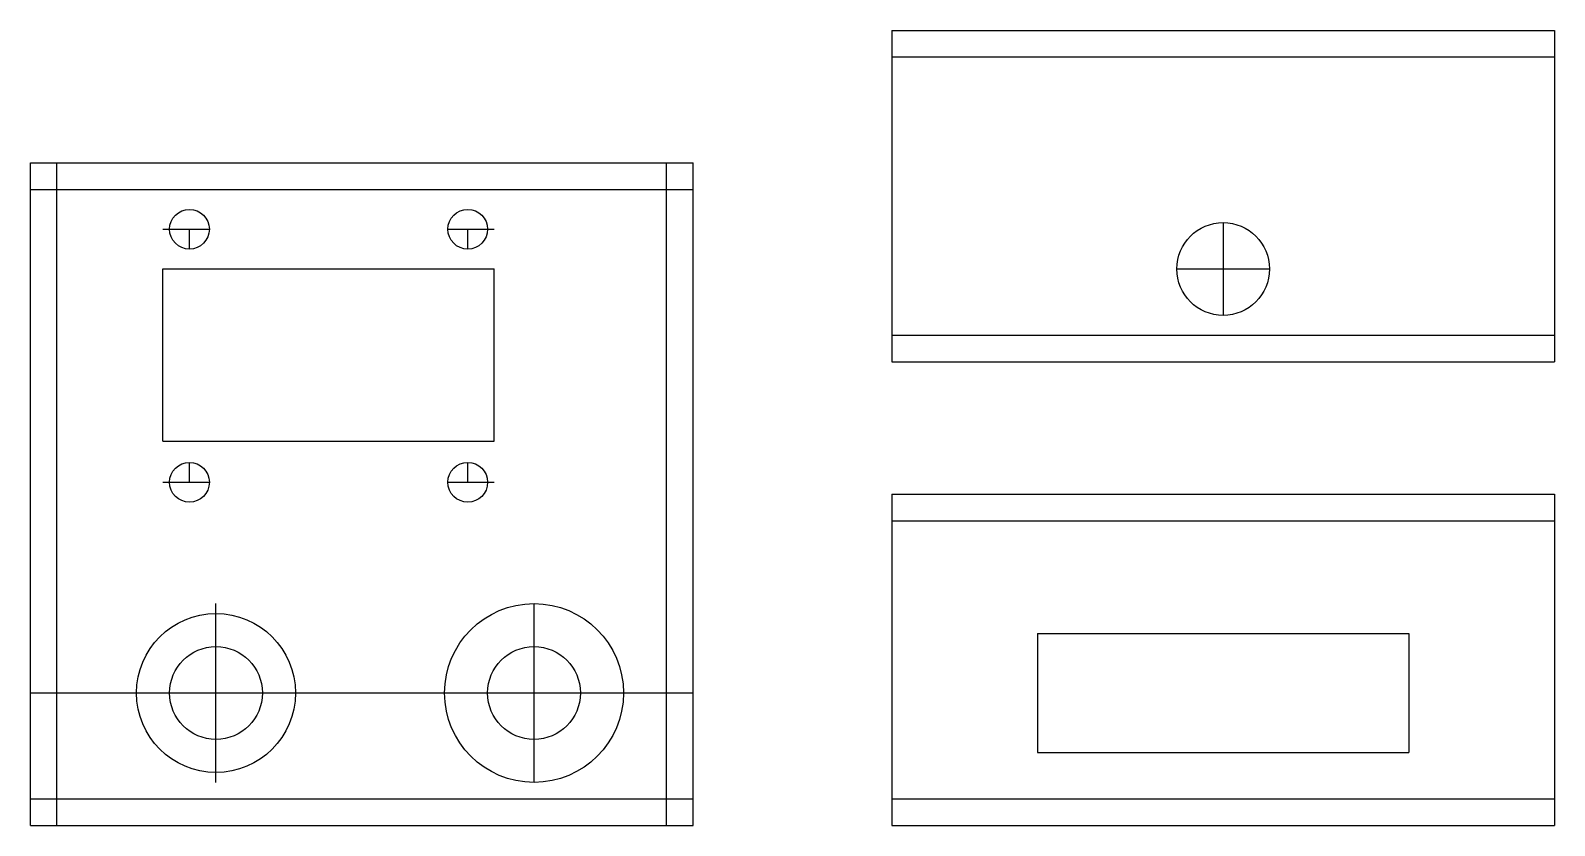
# Model space of a CAD drawing. Header units: millimetres. Extents: x 16301 to 16416, y 21385 to 21445.
import ezdxf

# ---------------------------------------------------------------- set-up
doc = ezdxf.new("R2010")
doc.units = ezdxf.units.MM

msp = doc.modelspace()

# ---------------------------------------------------------------- linework, layer by layer
at = {"ltscale": 100}
for p, q in [((16365.59, 21444.99), (16415.59, 21444.99)), ((16365.59, 21444.99), (16365.59, 21419.99)), ((16365.59, 21444.99), (16415.59, 21444.99)), ((16365.59, 21444.99), (16365.59, 21419.99)), ((16415.59, 21444.99), (16415.59, 21419.99)), ((16415.59, 21444.99), (16415.59, 21419.99)), ((16365.59, 21442.99), (16415.59, 21442.99)), ((16365.59, 21442.99), (16415.59, 21442.99)), ((16300.59, 21434.99), (16350.59, 21434.99)), ((16300.59, 21384.99), (16300.59, 21434.99)), ((16300.59, 21434.99), (16350.59, 21434.99)), ((16300.59, 21384.99), (16300.59, 21434.99)), ((16302.59, 21384.99), (16302.59, 21434.99)), ((16302.59, 21384.99), (16302.59, 21434.99)), ((16348.59, 21384.99), (16348.59, 21434.99)), ((16348.59, 21384.99), (16348.59, 21434.99)), ((16350.59, 21384.99), (16350.59, 21434.99)), ((16350.59, 21384.99), (16350.59, 21434.99)), ((16300.59, 21432.99), (16350.59, 21432.99)), ((16300.59, 21432.99), (16350.59, 21432.99)), ((16390.59, 21430.49), (16390.59, 21423.49)), ((16390.59, 21430.49), (16390.59, 21423.49)), ((16310.59, 21429.99), (16314.09, 21429.99)), ((16310.59, 21429.99), (16314.09, 21429.99)), ((16312.59, 21428.49), (16312.59, 21429.99)), ((16312.59, 21428.49), (16312.59, 21429.99)), ((16332.09, 21429.99), (16335.59, 21429.99)), ((16332.09, 21429.99), (16335.59, 21429.99)), ((16333.59, 21428.49), (16333.59, 21429.99)), ((16333.59, 21428.49), (16333.59, 21429.99)), ((16310.59, 21426.99), (16335.59, 21426.99)), ((16310.59, 21413.99), (16310.59, 21426.99)), ((16310.59, 21426.99), (16335.59, 21426.99)), ((16310.59, 21413.99), (16310.59, 21426.99)), ((16335.59, 21413.99), (16335.59, 21426.99)), ((16335.59, 21413.99), (16335.59, 21426.99)), ((16387.09, 21426.99), (16394.09, 21426.99)), ((16387.09, 21426.99), (16394.09, 21426.99)), ((16365.59, 21421.99), (16415.59, 21421.99)), ((16365.59, 21421.99), (16415.59, 21421.99)), ((16365.59, 21419.99), (16415.59, 21419.99)), ((16365.59, 21419.99), (16415.59, 21419.99)), ((16310.59, 21413.99), (16335.59, 21413.99)), ((16310.59, 21413.99), (16335.59, 21413.99)), ((16312.59, 21410.89), (16312.59, 21412.39)), ((16312.59, 21410.89), (16312.59, 21412.39)), ((16333.59, 21410.89), (16333.59, 21412.39)), ((16333.59, 21410.89), (16333.59, 21412.39)), ((16310.59, 21410.89), (16314.09, 21410.89)), ((16310.59, 21410.89), (16314.09, 21410.89)), ((16332.09, 21410.89), (16335.59, 21410.89)), ((16332.09, 21410.89), (16335.59, 21410.89)), ((16365.59, 21409.99), (16415.59, 21409.99)), ((16365.59, 21409.99), (16365.59, 21384.99)), ((16365.59, 21409.99), (16415.59, 21409.99)), ((16365.59, 21409.99), (16365.59, 21384.99)), ((16415.59, 21409.99), (16415.59, 21384.99)), ((16415.59, 21409.99), (16415.59, 21384.99)), ((16365.59, 21407.99), (16415.59, 21407.99)), ((16365.59, 21407.99), (16415.59, 21407.99)), ((16314.59, 21388.24), (16314.59, 21401.74)), ((16314.59, 21388.24), (16314.59, 21401.74)), ((16338.59, 21388.24), (16338.59, 21401.74)), ((16338.59, 21388.24), (16338.59, 21401.74)), ((16376.59, 21399.49), (16404.59, 21399.49)), ((16376.59, 21399.49), (16376.59, 21390.49)), ((16376.59, 21399.49), (16404.59, 21399.49)), ((16376.59, 21399.49), (16376.59, 21390.49)), ((16404.59, 21399.49), (16404.59, 21390.49)), ((16404.59, 21399.49), (16404.59, 21390.49)), ((16300.59, 21394.99), (16350.59, 21394.99)), ((16300.59, 21394.99), (16350.59, 21394.99)), ((16376.59, 21390.49), (16404.59, 21390.49)), ((16376.59, 21390.49), (16404.59, 21390.49)), ((16300.59, 21386.99), (16350.59, 21386.99)), ((16300.59, 21386.99), (16350.59, 21386.99)), ((16365.59, 21386.99), (16415.59, 21386.99)), ((16365.59, 21386.99), (16415.59, 21386.99)), ((16300.59, 21384.99), (16350.59, 21384.99)), ((16300.59, 21384.99), (16350.59, 21384.99)), ((16365.59, 21384.99), (16415.59, 21384.99)), ((16365.59, 21384.99), (16415.59, 21384.99))]:
    msp.add_line(p, q, dxfattribs=at)
for centre, radius in [((16312.59, 21429.99), 1.5), ((16312.59, 21429.99), 1.5), ((16333.59, 21429.99), 1.5), ((16333.59, 21429.99), 1.5), ((16390.59, 21426.99), 3.5), ((16390.59, 21426.99), 3.5), ((16312.59, 21410.89), 1.5), ((16312.59, 21410.89), 1.5), ((16333.59, 21410.89), 1.5), ((16333.59, 21410.89), 1.5), ((16338.59, 21394.99), 6.75), ((16338.59, 21394.99), 6.75), ((16314.59, 21394.99), 6), ((16314.59, 21394.99), 6), ((16314.59, 21394.99), 3.5), ((16314.59, 21394.99), 3.5), ((16338.59, 21394.99), 3.5), ((16338.59, 21394.99), 3.5)]:
    msp.add_circle(centre, radius, dxfattribs=at)

doc.saveas('drawing.dxf')
